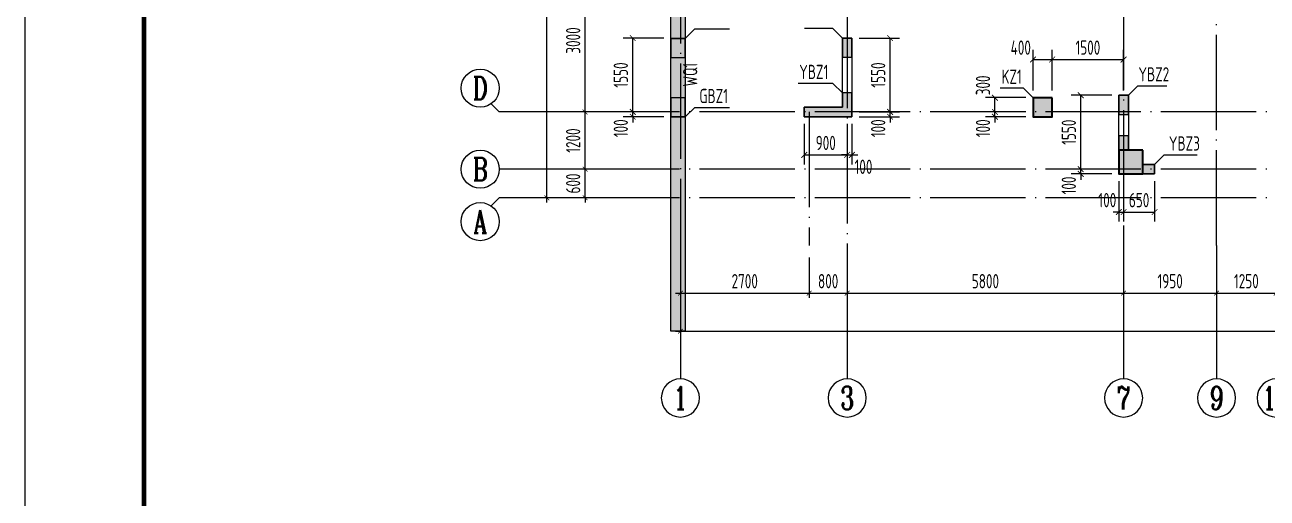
# Model space of a CAD drawing. Extents: x -668857 to 185752, y -270966 to 286822.
# Drawn here: x -332091 to -306025, y 196409 to 206339 of the extents above; entities that cross this region are included whole.
import ezdxf
from ezdxf.enums import TextEntityAlignment as Align

# ---------------------------------------------------------------- set-up
doc = ezdxf.new("R2010")
doc.units = 0
doc.header["$LTSCALE"] = 1000
doc.linetypes.add('DOTE', pattern=[2.42, 2, -0.2, 0.02, -0.2])
doc.layers.get('0').update_dxf_attribs({"linetype": 'CONTINUOUS'})
doc.layers.get('DEFPOINTS').update_dxf_attribs({"linetype": 'CONTINUOUS'})
for name, color, linetype in [('-TK', 7, 'CONTINUOUS'), ('A-AXIS', 1, 'CONTINUOUS'), ('A-DOTE', 10, 'DOTE'), ('AXIS_NUM', 7, 'CONTINUOUS'), ('COLU_DE_TEXT', 7, 'CONTINUOUS'), ('LABEL', 1, 'CONTINUOUS'), ('S-Q墙实线', 6, 'CONTINUOUS'), ('S-Q墙标注', 3, 'CONTINUOUS'), ('S-X详图填充', 252, 'CONTINUOUS'), ('S-X详图实线', 4, 'CONTINUOUS'), ('S-Y一般标注', 3, 'CONTINUOUS'), ('S-Z柱实线', 6, 'CONTINUOUS'), ('底图$0$PUB_HATCH', 252, 'CONTINUOUS')]:
    doc.layers.add(name, color=color, linetype=linetype)
doc.styles.add('TSSD_Axis', font='complex.shx', dxfattribs={"width": 0.7, "bigfont": 'hztxt.shx'})
doc.styles.add('TSSD_DIMENSION', font='Tssdeng.shx', dxfattribs={"width": 0.7, "bigfont": 'tssdchn.shx'})
doc.styles.add('TSSD_REIN', font='tssdeng.shx', dxfattribs={"width": 0.7, "height": 300, "bigfont": 'tssdchn.shx'})
doc.styles.add('结构文字', font='zstxt.shx', dxfattribs={"width": 0.7, "bigfont": 'zshz.shx'})
doc.dimstyles.new('STRUCK', dxfattribs={"dimtxt": 400, "dimasz": 121, "dimexe": 200, "dimexo": 150, "dimgap": 115, "dimtad": 1, "dimdec": 0, "dimdsep": 46, "dimtxsty": '结构文字', "dimblk": 'ARCHTICK', "dimcen": 400, "dimclrd": 3, "dimclre": 3, "dimclrt": 7, "dimadec": 0, "dimazin": 0, "dimtfac": 1, "dimtdec": 0, "dimtix": 1, "dimtmove": 2, "dimatfit": 3, "dimldrblk": '_DIMX', "dimfxl": 1, "dimtolj": 1, "dimtzin": 0, "dimarcsym": 0})
doc.dimstyles.new('TSSD_100_100', dxfattribs={"dimtxt": 300, "dimasz": 100, "dimexe": 100, "dimexo": 250, "dimgap": 100, "dimtad": 1, "dimdec": 0, "dimzin": 0, "dimdsep": 46, "dimtxsty": 'TSSD_DIMENSION', "dimblk": 'ARCHTICK', "dimcen": 0, "dimdle": 100, "dimclrt": 7, "dimadec": 0, "dimazin": 0, "dimtfac": 1, "dimtdec": 0, "dimtix": 1, "dimtmove": 2, "dimatfit": 3, "dimldrblk": 'ARCHTICK', "dimfxl": 1, "dimtolj": 1, "dimtzin": 0, "dimarcsym": 0})

# ---------------------------------------------------------------- blocks, each defined once
blk = doc.blocks.new('_ArchTick')
at = {"color": 0, "linetype": 'ByBlock', "const_width": 0.15}
blk.add_lwpolyline([(-0.5, -0.5), (0.5, 0.5)], dxfattribs=at)
blk = doc.blocks.new('*D655')
at = {"layer": 'DEFPOINTS', "color": 0, "transparency": 16777216}
for p in [(-319337, 204511), (-318537, 204511), (-318537, 204411)]:
    blk.add_point(p, dxfattribs=at)
at = {"layer": 'S-Q墙标注', "color": 3, "lineweight": -2, "transparency": 16777216}
for p, q in [((-319337, 204511), (-319337, 204632)), ((-318687, 204511), (-319537, 204511)), ((-318687, 204411), (-319537, 204411)), ((-319337, 204411), (-319337, 204511)), ((-319337, 204411), (-319337, 204290))]:
    blk.add_line(p, q, dxfattribs=at)
at = {"layer": 'S-Q墙标注', "color": 3, "lineweight": -2, "transparency": 16777216, "xscale": 121, "yscale": 121, "zscale": 121}
for p, rotation in [((-319337, 204511), 270), ((-319337, 204411), 90)]:
    blk.add_blockref('_ArchTick', p, dxfattribs=dict(at, rotation=rotation))
at = {"layer": 'S-Q墙标注', "color": 7, "transparency": 16777216, "insert": (-319587, 204169), "char_height": 300, "attachment_point": 5, "rotation": 90, "style": 'TSSD_REIN'}
blk.add_mtext('\\A1;100', dxfattribs=at)
blk = doc.blocks.new('_DIMX')
blk.add_line((-150, 0), (150, 0))
at = {"const_width": 50}
blk.add_lwpolyline([(-70, -70), (70, 70)], dxfattribs=at)
blk = doc.blocks.new('*D656')
at = {"layer": 'DEFPOINTS', "color": 0, "transparency": 16777216}
for p in [(-319337, 206061), (-318537, 206061), (-318537, 204511)]:
    blk.add_point(p, dxfattribs=at)
at = {"layer": 'S-Q墙标注', "color": 3, "lineweight": -2, "transparency": 16777216}
for p, q in [((-318687, 206061), (-319537, 206061)), ((-319337, 204511), (-319337, 206061)), ((-318687, 204511), (-319537, 204511))]:
    blk.add_line(p, q, dxfattribs=at)
at = {"layer": 'S-Q墙标注', "color": 3, "lineweight": -2, "transparency": 16777216, "xscale": 121, "yscale": 121, "zscale": 121}
for p, rotation in [((-319337, 206061), 90), ((-319337, 204511), 270)]:
    blk.add_blockref('_ArchTick', p, dxfattribs=dict(at, rotation=rotation))
at = {"layer": 'S-Q墙标注', "color": 7, "transparency": 16777216, "insert": (-319587, 205286), "char_height": 300, "attachment_point": 5, "rotation": 90, "style": 'TSSD_REIN'}
blk.add_mtext('\\A1;1550', dxfattribs=at)
blk = doc.blocks.new('*D659')
at = {"layer": 'DEFPOINTS', "color": 0, "transparency": 16777216}
for p in [(-314737, 204511), (-314737, 204411), (-313937, 204511)]:
    blk.add_point(p, dxfattribs=at)
at = {"layer": 'S-Q墙标注', "color": 3, "lineweight": -2, "transparency": 16777216}
for p, q in [((-313937, 204511), (-313937, 204632)), ((-314587, 204511), (-313737, 204511)), ((-314587, 204411), (-313737, 204411)), ((-313937, 204411), (-313937, 204511)), ((-313937, 204411), (-313937, 204290))]:
    blk.add_line(p, q, dxfattribs=at)
at = {"layer": 'S-Q墙标注', "color": 3, "lineweight": -2, "transparency": 16777216, "xscale": 121, "yscale": 121, "zscale": 121}
for p, rotation in [((-313937, 204511), 270), ((-313937, 204411), 90)]:
    blk.add_blockref('_ArchTick', p, dxfattribs=dict(at, rotation=rotation))
at = {"layer": 'S-Q墙标注', "color": 7, "transparency": 16777216, "insert": (-314187, 204169), "char_height": 300, "attachment_point": 5, "rotation": 90, "style": 'TSSD_REIN'}
blk.add_mtext('\\A1;100', dxfattribs=at)
blk = doc.blocks.new('*D660')
at = {"layer": 'DEFPOINTS', "color": 0, "transparency": 16777216}
for p in [(-314737, 206061), (-313937, 206061), (-314737, 204511)]:
    blk.add_point(p, dxfattribs=at)
at = {"layer": 'S-Q墙标注', "color": 3, "lineweight": -2, "transparency": 16777216}
for p, q in [((-314587, 206061), (-313737, 206061)), ((-313937, 204511), (-313937, 206061)), ((-314587, 204511), (-313737, 204511))]:
    blk.add_line(p, q, dxfattribs=at)
at = {"layer": 'S-Q墙标注', "color": 3, "lineweight": -2, "transparency": 16777216, "xscale": 121, "yscale": 121, "zscale": 121}
for p, rotation in [((-313937, 206061), 90), ((-313937, 204511), 270)]:
    blk.add_blockref('_ArchTick', p, dxfattribs=dict(at, rotation=rotation))
at = {"layer": 'S-Q墙标注', "color": 7, "transparency": 16777216, "insert": (-314187, 205286), "char_height": 300, "attachment_point": 5, "rotation": 90, "style": 'TSSD_REIN'}
blk.add_mtext('\\A1;1550', dxfattribs=at)
blk = doc.blocks.new('*D661')
at = {"layer": 'DEFPOINTS', "color": 0, "transparency": 16777216}
for p in [(-315737, 204411), (-314837, 204411), (-314837, 203611)]:
    blk.add_point(p, dxfattribs=at)
at = {"layer": 'S-Q墙标注', "color": 3, "lineweight": -2, "transparency": 16777216}
for p, q in [((-315737, 204261), (-315737, 203411)), ((-314837, 204261), (-314837, 203411)), ((-315737, 203611), (-314837, 203611))]:
    blk.add_line(p, q, dxfattribs=at)
at = {"layer": 'S-Q墙标注', "color": 3, "lineweight": -2, "transparency": 16777216, "xscale": 121, "yscale": 121, "zscale": 121, "rotation": 180}
blk.add_blockref('_ArchTick', (-315737, 203611), dxfattribs=at)
at = {"layer": 'S-Q墙标注', "color": 3, "lineweight": -2, "transparency": 16777216, "xscale": 121, "yscale": 121, "zscale": 121}
blk.add_blockref('_ArchTick', (-314837, 203611), dxfattribs=at)
at = {"layer": 'S-Q墙标注', "color": 7, "transparency": 16777216, "insert": (-315287, 203861), "char_height": 300, "attachment_point": 5, "style": 'TSSD_REIN'}
blk.add_mtext('\\A1;900', dxfattribs=at)
blk = doc.blocks.new('*D662')
at = {"layer": 'DEFPOINTS', "color": 0, "transparency": 16777216}
for p in [(-314837, 204411), (-314737, 204411), (-314737, 203611)]:
    blk.add_point(p, dxfattribs=at)
at = {"layer": 'S-Q墙标注', "color": 3, "lineweight": -2, "transparency": 16777216}
for p, q in [((-314837, 204261), (-314837, 203411)), ((-314737, 204261), (-314737, 203411)), ((-314837, 203611), (-314958, 203611)), ((-314837, 203611), (-314737, 203611)), ((-314737, 203611), (-314616, 203611))]:
    blk.add_line(p, q, dxfattribs=at)
at = {"layer": 'S-Q墙标注', "color": 3, "lineweight": -2, "transparency": 16777216, "xscale": 121, "yscale": 121, "zscale": 121}
blk.add_blockref('_ArchTick', (-314837, 203611), dxfattribs=at)
at = {"layer": 'S-Q墙标注', "color": 3, "lineweight": -2, "transparency": 16777216, "xscale": 121, "yscale": 121, "zscale": 121, "rotation": 180}
blk.add_blockref('_ArchTick', (-314737, 203611), dxfattribs=at)
at = {"layer": 'S-Q墙标注', "color": 7, "transparency": 16777216, "insert": (-314495, 203361), "char_height": 300, "attachment_point": 5, "style": 'TSSD_REIN'}
blk.add_mtext('\\A1;100', dxfattribs=at)
blk = doc.blocks.new('*D663')
at = {"layer": 'DEFPOINTS', "color": 0, "transparency": 16777216}
for p in [(-309937, 203311), (-309137, 203311), (-309137, 203211)]:
    blk.add_point(p, dxfattribs=at)
at = {"layer": 'S-Q墙标注', "color": 3, "lineweight": -2, "transparency": 16777216}
for p, q in [((-309287, 203311), (-310137, 203311)), ((-309937, 203311), (-309937, 203432)), ((-309937, 203211), (-309937, 203311)), ((-309287, 203211), (-310137, 203211)), ((-309937, 203211), (-309937, 203090))]:
    blk.add_line(p, q, dxfattribs=at)
at = {"layer": 'S-Q墙标注', "color": 3, "lineweight": -2, "transparency": 16777216, "xscale": 121, "yscale": 121, "zscale": 121}
for p, rotation in [((-309937, 203311), 270), ((-309937, 203211), 90)]:
    blk.add_blockref('_ArchTick', p, dxfattribs=dict(at, rotation=rotation))
at = {"layer": 'S-Q墙标注', "color": 7, "transparency": 16777216, "insert": (-310187, 202969), "char_height": 300, "attachment_point": 5, "rotation": 90, "style": 'TSSD_REIN'}
blk.add_mtext('\\A1;100', dxfattribs=at)
blk = doc.blocks.new('*D664')
at = {"layer": 'DEFPOINTS', "color": 0, "transparency": 16777216}
for p in [(-309937, 204861), (-309137, 204861), (-309137, 203311)]:
    blk.add_point(p, dxfattribs=at)
at = {"layer": 'S-Q墙标注', "color": 3, "lineweight": -2, "transparency": 16777216}
for p, q in [((-309287, 204861), (-310137, 204861)), ((-309937, 203311), (-309937, 204861)), ((-309287, 203311), (-310137, 203311))]:
    blk.add_line(p, q, dxfattribs=at)
at = {"layer": 'S-Q墙标注', "color": 3, "lineweight": -2, "transparency": 16777216, "xscale": 121, "yscale": 121, "zscale": 121}
for p, rotation in [((-309937, 204861), 90), ((-309937, 203311), 270)]:
    blk.add_blockref('_ArchTick', p, dxfattribs=dict(at, rotation=rotation))
at = {"layer": 'S-Q墙标注', "color": 7, "transparency": 16777216, "insert": (-310187, 204086), "char_height": 300, "attachment_point": 5, "rotation": 90, "style": 'TSSD_REIN'}
blk.add_mtext('\\A1;1550', dxfattribs=at)
blk = doc.blocks.new('*D665')
at = {"layer": 'DEFPOINTS', "color": 0, "transparency": 16777216}
for p in [(-309137, 203211), (-309037, 203211), (-309037, 202411)]:
    blk.add_point(p, dxfattribs=at)
at = {"layer": 'S-Q墙标注', "color": 3, "lineweight": -2, "transparency": 16777216}
for p, q in [((-309137, 203061), (-309137, 202211)), ((-309037, 203061), (-309037, 202211)), ((-309137, 202411), (-309258, 202411)), ((-309137, 202411), (-309037, 202411)), ((-309037, 202411), (-308916, 202411))]:
    blk.add_line(p, q, dxfattribs=at)
at = {"layer": 'S-Q墙标注', "color": 3, "lineweight": -2, "transparency": 16777216, "xscale": 121, "yscale": 121, "zscale": 121}
blk.add_blockref('_ArchTick', (-309137, 202411), dxfattribs=at)
at = {"layer": 'S-Q墙标注', "color": 3, "lineweight": -2, "transparency": 16777216, "xscale": 121, "yscale": 121, "zscale": 121, "rotation": 180}
blk.add_blockref('_ArchTick', (-309037, 202411), dxfattribs=at)
at = {"layer": 'S-Q墙标注', "color": 7, "transparency": 16777216, "insert": (-309379, 202661), "char_height": 300, "attachment_point": 5, "style": 'TSSD_REIN'}
blk.add_mtext('\\A1;100', dxfattribs=at)
blk = doc.blocks.new('*D666')
at = {"layer": 'DEFPOINTS', "color": 0, "transparency": 16777216}
for p in [(-309037, 203211), (-308387, 203211), (-308387, 202411)]:
    blk.add_point(p, dxfattribs=at)
at = {"layer": 'S-Q墙标注', "color": 3, "lineweight": -2, "transparency": 16777216}
for p, q in [((-309037, 203061), (-309037, 202211)), ((-308387, 203061), (-308387, 202211)), ((-309037, 202411), (-308387, 202411))]:
    blk.add_line(p, q, dxfattribs=at)
at = {"layer": 'S-Q墙标注', "color": 3, "lineweight": -2, "transparency": 16777216, "xscale": 121, "yscale": 121, "zscale": 121, "rotation": 180}
blk.add_blockref('_ArchTick', (-309037, 202411), dxfattribs=at)
at = {"layer": 'S-Q墙标注', "color": 3, "lineweight": -2, "transparency": 16777216, "xscale": 121, "yscale": 121, "zscale": 121}
blk.add_blockref('_ArchTick', (-308387, 202411), dxfattribs=at)
at = {"layer": 'S-Q墙标注', "color": 7, "transparency": 16777216, "insert": (-308712, 202661), "char_height": 300, "attachment_point": 5, "style": 'TSSD_REIN'}
blk.add_mtext('\\A1;650', dxfattribs=at)
blk = doc.blocks.new('20210825.01504759')
at = {"layer": 'S-Z柱实线', "color": 2, "lineweight": 35}
for points in [[(2700, 3900), (2300, 3900), (2300, 3500), (2700, 3500)], [(4600, 2800), (4100, 2800), (4100, 2300), (4600, 2300)]]:
    blk.add_lwpolyline(points, close=True, dxfattribs=at)
blk = doc.blocks.new('ts_axno')
at = {"color": 0, "linetype": 'ByBlock', "lineweight": -2}
blk.add_circle((0, 0), 0.5, dxfattribs=at)
at = {"color": 0, "linetype": 'ByBlock', "lineweight": -2, "style": 'TSSD_Axis', "width": 0.7}
blk.add_attdef('A', text='', height=0.6, dxfattribs=at).set_placement((0, 0), align=Align.MIDDLE_CENTER)
blk = doc.blocks.new('*D937')
at = {"layer": 'DEFPOINTS', "color": 0, "transparency": 16777216}
for p in [(2600, 7000), (3600, 7000), (3600, 6400)]:
    blk.add_point(p, dxfattribs=at)
at = {"layer": 'S-Y一般标注', "color": 0, "lineweight": -2, "transparency": 16777216}
for p, q in [((2600, 7000), (2600, 7100)), ((3350, 7000), (2500, 7000)), ((2600, 6400), (2600, 7000)), ((3350, 6400), (2500, 6400)), ((2600, 6400), (2600, 6300))]:
    blk.add_line(p, q, dxfattribs=at)
at = {"layer": 'S-Y一般标注', "color": 0, "lineweight": -2, "transparency": 16777216, "xscale": 100, "yscale": 100, "zscale": 100}
for p, rotation in [((2600, 7000), 270), ((2600, 6400), 90)]:
    blk.add_blockref('_ArchTick', p, dxfattribs=dict(at, rotation=rotation))
at = {"layer": 'S-Y一般标注', "color": 7, "transparency": 16777216, "insert": (2350, 6700), "char_height": 300, "attachment_point": 5, "rotation": 90, "style": 'TSSD_DIMENSION'}
blk.add_mtext('\\A1;600', dxfattribs=at)
blk = doc.blocks.new('*D943')
at = {"layer": 'DEFPOINTS', "color": 0, "transparency": 16777216}
for p in [(1800, 21900), (3600, 21900), (3600, 6400)]:
    blk.add_point(p, dxfattribs=at)
at = {"layer": 'S-Y一般标注', "color": 0, "lineweight": -2, "transparency": 16777216}
for p, q in [((3350, 21900), (1700, 21900)), ((1800, 6300), (1800, 22000)), ((3350, 6400), (1700, 6400))]:
    blk.add_line(p, q, dxfattribs=at)
at = {"layer": 'S-Y一般标注', "color": 0, "lineweight": -2, "transparency": 16777216, "xscale": 100, "yscale": 100, "zscale": 100}
for p, rotation in [((1800, 21900), 90), ((1800, 6400), 270)]:
    blk.add_blockref('_ArchTick', p, dxfattribs=dict(at, rotation=rotation))
at = {"layer": 'S-Y一般标注', "color": 7, "transparency": 16777216, "insert": (1550, 14150), "char_height": 300, "attachment_point": 5, "rotation": 90, "style": 'TSSD_DIMENSION'}
blk.add_mtext('\\A1;15500', dxfattribs=at)
blk = doc.blocks.new('*D947')
at = {"layer": 'DEFPOINTS', "color": 0, "transparency": 16777216}
for p in [(2600, 8200), (3600, 8200), (3600, 7000)]:
    blk.add_point(p, dxfattribs=at)
at = {"layer": 'S-Y一般标注', "color": 0, "lineweight": -2, "transparency": 16777216}
for p, q in [((3350, 8200), (2500, 8200)), ((2600, 6900), (2600, 8300)), ((3350, 7000), (2500, 7000))]:
    blk.add_line(p, q, dxfattribs=at)
at = {"layer": 'S-Y一般标注', "color": 0, "lineweight": -2, "transparency": 16777216, "xscale": 100, "yscale": 100, "zscale": 100}
for p, rotation in [((2600, 8200), 90), ((2600, 7000), 270)]:
    blk.add_blockref('_ArchTick', p, dxfattribs=dict(at, rotation=rotation))
at = {"layer": 'S-Y一般标注', "color": 7, "transparency": 16777216, "insert": (2350, 7600), "char_height": 300, "attachment_point": 5, "rotation": 90, "style": 'TSSD_DIMENSION'}
blk.add_mtext('\\A1;1200', dxfattribs=at)
blk = doc.blocks.new('*D948')
at = {"layer": 'DEFPOINTS', "color": 0, "transparency": 16777216}
for p in [(2600, 11200), (3600, 11200), (3600, 8200)]:
    blk.add_point(p, dxfattribs=at)
at = {"layer": 'S-Y一般标注', "color": 0, "lineweight": -2, "transparency": 16777216}
for p, q in [((2600, 8100), (2600, 11300)), ((3350, 11200), (2500, 11200)), ((3350, 8200), (2500, 8200))]:
    blk.add_line(p, q, dxfattribs=at)
at = {"layer": 'S-Y一般标注', "color": 0, "lineweight": -2, "transparency": 16777216, "xscale": 100, "yscale": 100, "zscale": 100}
for p, rotation in [((2600, 11200), 90), ((2600, 8200), 270)]:
    blk.add_blockref('_ArchTick', p, dxfattribs=dict(at, rotation=rotation))
at = {"layer": 'S-Y一般标注', "color": 7, "transparency": 16777216, "insert": (2350, 9700), "char_height": 300, "attachment_point": 5, "rotation": 90, "style": 'TSSD_DIMENSION'}
blk.add_mtext('\\A1;3000', dxfattribs=at)
blk = doc.blocks.new('*D953')
at = {"layer": 'DEFPOINTS', "color": 0, "transparency": 16777216}
for p in [(7300, 5400), (8100, 5400), (8100, 4400)]:
    blk.add_point(p, dxfattribs=at)
at = {"layer": 'S-Y一般标注', "color": 0, "lineweight": -2, "transparency": 16777216}
for p, q in [((7300, 5150), (7300, 4300)), ((8100, 5150), (8100, 4300)), ((7200, 4400), (8200, 4400))]:
    blk.add_line(p, q, dxfattribs=at)
at = {"layer": 'S-Y一般标注', "color": 0, "lineweight": -2, "transparency": 16777216, "xscale": 100, "yscale": 100, "zscale": 100, "rotation": 180}
blk.add_blockref('_ArchTick', (7300, 4400), dxfattribs=at)
at = {"layer": 'S-Y一般标注', "color": 0, "lineweight": -2, "transparency": 16777216, "xscale": 100, "yscale": 100, "zscale": 100}
blk.add_blockref('_ArchTick', (8100, 4400), dxfattribs=at)
at = {"layer": 'S-Y一般标注', "color": 7, "transparency": 16777216, "insert": (7700, 4650), "char_height": 300, "attachment_point": 5, "style": 'TSSD_DIMENSION'}
blk.add_mtext('\\A1;800', dxfattribs=at)
blk = doc.blocks.new('*D954')
at = {"layer": 'DEFPOINTS', "color": 0, "transparency": 16777216}
for p in [(8100, 5400), (13900, 5400), (13900, 4400)]:
    blk.add_point(p, dxfattribs=at)
at = {"layer": 'S-Y一般标注', "color": 0, "lineweight": -2, "transparency": 16777216}
for p, q in [((8100, 5150), (8100, 4300)), ((13900, 5150), (13900, 4300)), ((8000, 4400), (14000, 4400))]:
    blk.add_line(p, q, dxfattribs=at)
at = {"layer": 'S-Y一般标注', "color": 0, "lineweight": -2, "transparency": 16777216, "xscale": 100, "yscale": 100, "zscale": 100, "rotation": 180}
blk.add_blockref('_ArchTick', (8100, 4400), dxfattribs=at)
at = {"layer": 'S-Y一般标注', "color": 0, "lineweight": -2, "transparency": 16777216, "xscale": 100, "yscale": 100, "zscale": 100}
blk.add_blockref('_ArchTick', (13900, 4400), dxfattribs=at)
at = {"layer": 'S-Y一般标注', "color": 7, "transparency": 16777216, "insert": (11000, 4650), "char_height": 300, "attachment_point": 5, "style": 'TSSD_DIMENSION'}
blk.add_mtext('\\A1;5800', dxfattribs=at)
blk = doc.blocks.new('*D965')
at = {"layer": 'DEFPOINTS', "color": 0, "transparency": 16777216}
for p in [(4600, 5400), (54600, 5400), (54600, 3600)]:
    blk.add_point(p, dxfattribs=at)
at = {"layer": 'S-Y一般标注', "color": 0, "lineweight": -2, "transparency": 16777216}
for p, q in [((4600, 5150), (4600, 3500)), ((54600, 5150), (54600, 3500)), ((4500, 3600), (54700, 3600))]:
    blk.add_line(p, q, dxfattribs=at)
at = {"layer": 'S-Y一般标注', "color": 0, "lineweight": -2, "transparency": 16777216, "xscale": 100, "yscale": 100, "zscale": 100, "rotation": 180}
blk.add_blockref('_ArchTick', (4600, 3600), dxfattribs=at)
at = {"layer": 'S-Y一般标注', "color": 0, "lineweight": -2, "transparency": 16777216, "xscale": 100, "yscale": 100, "zscale": 100}
blk.add_blockref('_ArchTick', (54600, 3600), dxfattribs=at)
at = {"layer": 'S-Y一般标注', "color": 7, "transparency": 16777216, "insert": (29600, 3850), "char_height": 300, "attachment_point": 5, "style": 'TSSD_DIMENSION'}
blk.add_mtext('\\A1;50000', dxfattribs=at)
blk = doc.blocks.new('*D966')
at = {"layer": 'DEFPOINTS', "color": 0, "transparency": 16777216}
for p in [(13900, 5400), (15850, 5400), (15850, 4400)]:
    blk.add_point(p, dxfattribs=at)
at = {"layer": 'S-Y一般标注', "color": 0, "lineweight": -2, "transparency": 16777216}
for p, q in [((13900, 5150), (13900, 4300)), ((15850, 5150), (15850, 4300)), ((13800, 4400), (15950, 4400))]:
    blk.add_line(p, q, dxfattribs=at)
at = {"layer": 'S-Y一般标注', "color": 0, "lineweight": -2, "transparency": 16777216, "xscale": 100, "yscale": 100, "zscale": 100, "rotation": 180}
blk.add_blockref('_ArchTick', (13900, 4400), dxfattribs=at)
at = {"layer": 'S-Y一般标注', "color": 0, "lineweight": -2, "transparency": 16777216, "xscale": 100, "yscale": 100, "zscale": 100}
blk.add_blockref('_ArchTick', (15850, 4400), dxfattribs=at)
at = {"layer": 'S-Y一般标注', "color": 7, "transparency": 16777216, "insert": (14875, 4650), "char_height": 300, "attachment_point": 5, "style": 'TSSD_DIMENSION'}
blk.add_mtext('\\A1;1950', dxfattribs=at)
blk = doc.blocks.new('*D967')
at = {"layer": 'DEFPOINTS', "color": 0, "transparency": 16777216}
for p in [(4600, 5400), (7300, 5400), (7300, 4400)]:
    blk.add_point(p, dxfattribs=at)
at = {"layer": 'S-Y一般标注', "color": 0, "lineweight": -2, "transparency": 16777216}
for p, q in [((4600, 5150), (4600, 4300)), ((7300, 5150), (7300, 4300)), ((4500, 4400), (7400, 4400))]:
    blk.add_line(p, q, dxfattribs=at)
at = {"layer": 'S-Y一般标注', "color": 0, "lineweight": -2, "transparency": 16777216, "xscale": 100, "yscale": 100, "zscale": 100, "rotation": 180}
blk.add_blockref('_ArchTick', (4600, 4400), dxfattribs=at)
at = {"layer": 'S-Y一般标注', "color": 0, "lineweight": -2, "transparency": 16777216, "xscale": 100, "yscale": 100, "zscale": 100}
blk.add_blockref('_ArchTick', (7300, 4400), dxfattribs=at)
at = {"layer": 'S-Y一般标注', "color": 7, "transparency": 16777216, "insert": (5950, 4650), "char_height": 300, "attachment_point": 5, "style": 'TSSD_DIMENSION'}
blk.add_mtext('\\A1;2700', dxfattribs=at)
blk = doc.blocks.new('*D984')
at = {"layer": 'DEFPOINTS', "color": 0, "transparency": 16777216}
for p in [(15850, 5400), (17100, 5400), (17100, 4400)]:
    blk.add_point(p, dxfattribs=at)
at = {"layer": 'S-Y一般标注', "color": 0, "lineweight": -2, "transparency": 16777216}
for p, q in [((15850, 5150), (15850, 4300)), ((17100, 5150), (17100, 4300)), ((15750, 4400), (17200, 4400))]:
    blk.add_line(p, q, dxfattribs=at)
at = {"layer": 'S-Y一般标注', "color": 0, "lineweight": -2, "transparency": 16777216, "xscale": 100, "yscale": 100, "zscale": 100, "rotation": 180}
blk.add_blockref('_ArchTick', (15850, 4400), dxfattribs=at)
at = {"layer": 'S-Y一般标注', "color": 0, "lineweight": -2, "transparency": 16777216, "xscale": 100, "yscale": 100, "zscale": 100}
blk.add_blockref('_ArchTick', (17100, 4400), dxfattribs=at)
at = {"layer": 'S-Y一般标注', "color": 7, "transparency": 16777216, "insert": (16475, 4650), "char_height": 300, "attachment_point": 5, "style": 'TSSD_DIMENSION'}
blk.add_mtext('\\A1;1250', dxfattribs=at)
blk = doc.blocks.new('*D906')
at = {"layer": 'DEFPOINTS', "color": 0, "transparency": 16777216}
for p in [(-310537, 205611), (-310937, 204811), (-310537, 204811)]:
    blk.add_point(p, dxfattribs=at)
at = {"layer": 'S-Q墙标注', "color": 3, "lineweight": -2, "transparency": 16777216}
for p, q in [((-310937, 204961), (-310937, 205811)), ((-310537, 204961), (-310537, 205811)), ((-310937, 205611), (-310537, 205611))]:
    blk.add_line(p, q, dxfattribs=at)
at = {"layer": 'S-Q墙标注', "color": 3, "lineweight": -2, "transparency": 16777216, "xscale": 121, "yscale": 121, "zscale": 121, "rotation": 180}
blk.add_blockref('_ArchTick', (-310937, 205611), dxfattribs=at)
at = {"layer": 'S-Q墙标注', "color": 3, "lineweight": -2, "transparency": 16777216, "xscale": 121, "yscale": 121, "zscale": 121}
blk.add_blockref('_ArchTick', (-310537, 205611), dxfattribs=at)
at = {"layer": 'S-Q墙标注', "color": 7, "transparency": 16777216, "insert": (-311195, 205861), "char_height": 300, "attachment_point": 5, "style": 'TSSD_REIN'}
blk.add_mtext('\\A1;400', dxfattribs=at)
blk = doc.blocks.new('*D907')
at = {"layer": 'DEFPOINTS', "color": 0, "transparency": 16777216}
for p in [(-309037, 205611), (-310537, 204811), (-309037, 204811)]:
    blk.add_point(p, dxfattribs=at)
at = {"layer": 'S-Q墙标注', "color": 3, "lineweight": -2, "transparency": 16777216}
for p, q in [((-310537, 204961), (-310537, 205811)), ((-309037, 204961), (-309037, 205811)), ((-310537, 205611), (-309037, 205611))]:
    blk.add_line(p, q, dxfattribs=at)
at = {"layer": 'S-Q墙标注', "color": 3, "lineweight": -2, "transparency": 16777216, "xscale": 121, "yscale": 121, "zscale": 121, "rotation": 180}
blk.add_blockref('_ArchTick', (-310537, 205611), dxfattribs=at)
at = {"layer": 'S-Q墙标注', "color": 3, "lineweight": -2, "transparency": 16777216, "xscale": 121, "yscale": 121, "zscale": 121}
blk.add_blockref('_ArchTick', (-309037, 205611), dxfattribs=at)
at = {"layer": 'S-Q墙标注', "color": 7, "transparency": 16777216, "insert": (-309787, 205861), "char_height": 300, "attachment_point": 5, "style": 'TSSD_REIN'}
blk.add_mtext('\\A1;1500', dxfattribs=at)
blk = doc.blocks.new('*D908')
at = {"layer": 'DEFPOINTS', "color": 0, "transparency": 16777216}
for p in [(-311737, 204511), (-310937, 204511), (-310937, 204411)]:
    blk.add_point(p, dxfattribs=at)
at = {"layer": 'S-Q墙标注', "color": 3, "lineweight": -2, "transparency": 16777216}
for p, q in [((-311737, 204511), (-311737, 204632)), ((-311087, 204511), (-311937, 204511)), ((-311087, 204411), (-311937, 204411)), ((-311737, 204411), (-311737, 204511)), ((-311737, 204411), (-311737, 204290))]:
    blk.add_line(p, q, dxfattribs=at)
at = {"layer": 'S-Q墙标注', "color": 3, "lineweight": -2, "transparency": 16777216, "xscale": 121, "yscale": 121, "zscale": 121}
for p, rotation in [((-311737, 204511), 270), ((-311737, 204411), 90)]:
    blk.add_blockref('_ArchTick', p, dxfattribs=dict(at, rotation=rotation))
at = {"layer": 'S-Q墙标注', "color": 7, "transparency": 16777216, "insert": (-311987, 204169), "char_height": 300, "attachment_point": 5, "rotation": 90, "style": 'TSSD_REIN'}
blk.add_mtext('\\A1;100', dxfattribs=at)
blk = doc.blocks.new('*D909')
at = {"layer": 'DEFPOINTS', "color": 0, "transparency": 16777216}
for p in [(-311737, 204811), (-310937, 204811), (-310937, 204511)]:
    blk.add_point(p, dxfattribs=at)
at = {"layer": 'S-Q墙标注', "color": 3, "lineweight": -2, "transparency": 16777216}
for p, q in [((-311087, 204811), (-311937, 204811)), ((-311737, 204511), (-311737, 204811)), ((-311087, 204511), (-311937, 204511))]:
    blk.add_line(p, q, dxfattribs=at)
at = {"layer": 'S-Q墙标注', "color": 3, "lineweight": -2, "transparency": 16777216, "xscale": 121, "yscale": 121, "zscale": 121}
for p, rotation in [((-311737, 204811), 90), ((-311737, 204511), 270)]:
    blk.add_blockref('_ArchTick', p, dxfattribs=dict(at, rotation=rotation))
at = {"layer": 'S-Q墙标注', "color": 7, "transparency": 16777216, "insert": (-311987, 205069), "char_height": 300, "attachment_point": 5, "rotation": 90, "style": 'TSSD_REIN'}
blk.add_mtext('\\A1;300', dxfattribs=at)
blk = doc.blocks.new('A1')
blk.add_lwpolyline([(0, 59400), (0, 0), (84100, 0), (84100, 59400)], close=True)
at = {"const_width": 100}
blk.add_lwpolyline([(2500, 58400), (2500, 1000), (83100, 1000), (83100, 58400)], close=True, dxfattribs=at)
blk = doc.blocks.new('20210825.02044469')
at = {"layer": 'A-AXIS'}
for p, q in [((800, 8200), (628.4, 8371.6)), ((3600, 8200), (800, 8200)), ((3600, 7000), (800, 7000)), ((800, 6400), (628.4, 6228.4)), ((3600, 6400), (800, 6400)), ((4600, 5400), (4600, 2600)), ((8100, 5400), (8100, 2600)), ((13900, 5400), (13900, 2600)), ((15850, 5400), (15850, 2600))]:
    blk.add_line(p, q, dxfattribs=at)
at = {"layer": 'A-DOTE'}
for p, q in [((4600, 23738.1), (4600, 5400)), ((13900.2, 15500), (13900, 5400)), ((15850, 5400), (15850, 13300)), ((8100, 12700), (8100, 5400)), ((57823.9, 8200), (3600, 8200)), ((7300, 8200), (7300, 5400)), ((57823.9, 7000), (3600, 7000)), ((57823.9, 6400), (3600, 6400))]:
    blk.add_line(p, q, dxfattribs=at)
at = {"layer": 'A-AXIS'}
ref = blk.add_blockref('ts_axno', (400, 8700), dxfattribs=dict(at, xscale=800, yscale=800, zscale=800, rotation=180))
ref.add_attrib('C', 'D', dxfattribs={"layer": 'AXIS_NUM', "height": 480, "style": 'TSSD_Axis', "width": 0.7}).set_placement((400, 8700), align=Align.MIDDLE_CENTER)
ref = blk.add_blockref('ts_axno', (400, 7000), dxfattribs=dict(at, xscale=800, yscale=800, zscale=800))
ref.add_attrib('A', 'B', dxfattribs={"layer": 'AXIS_NUM', "height": 480, "style": 'TSSD_Axis', "width": 0.7}).set_placement((400, 7000), align=Align.MIDDLE_CENTER)
ref = blk.add_blockref('ts_axno', (400, 5900), dxfattribs=dict(at, xscale=800, yscale=800, zscale=800))
ref.add_attrib('F', 'A', dxfattribs={"layer": 'AXIS_NUM', "height": 480, "style": 'TSSD_Axis', "width": 0.7}).set_placement((400, 5900), align=Align.MIDDLE_CENTER)
ref = blk.add_blockref('ts_axno', (4600, 2200), dxfattribs=dict(at, xscale=-800, yscale=800, zscale=800, rotation=180))
ref.add_attrib('1', '1', dxfattribs={"layer": 'AXIS_NUM', "height": 480, "style": 'TSSD_Axis', "width": 0.7}).set_placement((4600, 2200), align=Align.MIDDLE_CENTER)
ref = blk.add_blockref('ts_axno', (8100, 2200), dxfattribs=dict(at, xscale=-800, yscale=800, zscale=800, rotation=180))
ref.add_attrib('2', '3', dxfattribs={"layer": 'AXIS_NUM', "height": 480, "style": 'TSSD_Axis', "width": 0.7}).set_placement((8100, 2200), align=Align.MIDDLE_CENTER)
ref = blk.add_blockref('ts_axno', (13900, 2200), dxfattribs=dict(at, xscale=-800, yscale=800, zscale=800, rotation=180))
ref.add_attrib('5', '7', dxfattribs={"layer": 'AXIS_NUM', "height": 480, "style": 'TSSD_Axis', "width": 0.7}).set_placement((13900, 2200), align=Align.MIDDLE_CENTER)
ref = blk.add_blockref('ts_axno', (15850, 2200), dxfattribs=dict(at, xscale=-800, yscale=800, zscale=800, rotation=180))
ref.add_attrib('19', '9', dxfattribs={"layer": 'AXIS_NUM', "height": 480, "style": 'TSSD_Axis', "width": 0.7}).set_placement((15850, 2200), align=Align.MIDDLE_CENTER)
ref = blk.add_blockref('ts_axno', (17100, 2200), dxfattribs=dict(at, xscale=-800, yscale=800, zscale=800, rotation=180))
ref.add_attrib('8', '10', dxfattribs={"layer": 'AXIS_NUM', "height": 480, "style": 'TSSD_Axis', "width": 0.7}).set_placement((17100, 2200), align=Align.MIDDLE_CENTER)
at = {"layer": 'S-Y一般标注'}
for base, p1, p2, picture, middle in [((1800, 21900), (3600, 6400), (3600, 21900), '*D943', (1550, 14150)), ((2600, 11200), (3600, 8200), (3600, 11200), '*D948', (2350, 9700)), ((2600, 8200), (3600, 7000), (3600, 8200), '*D947', (2350, 7600)), ((2600, 7000), (3600, 6400), (3600, 7000), '*D937', (2350, 6700))]:
    dim = blk.add_linear_dim(base=base, p1=p1, p2=p2, angle=90, dimstyle='TSSD_100_100', dxfattribs=at)
    dim.commit()
    dim.dimension.update_dxf_attribs({"geometry": picture, "text_midpoint": middle})
for base, p1, p2, picture, middle in [((54600, 3600), (4600, 5400), (54600, 5400), '*D965', (29600, 3850)), ((7300, 4400), (4600, 5400), (7300, 5400), '*D967', (5950, 4650)), ((8100, 4400), (7300, 5400), (8100, 5400), '*D953', (7700, 4650)), ((13900, 4400), (8100, 5400), (13900, 5400), '*D954', (11000, 4650)), ((15850, 4400), (13900, 5400), (15850, 5400), '*D966', (14875, 4650)), ((17100, 4400), (15850, 5400), (17100, 5400), '*D984', (16475, 4650))]:
    dim = blk.add_linear_dim(base=base, p1=p1, p2=p2, dimstyle='TSSD_100_100', dxfattribs=at)
    dim.commit()
    dim.dimension.update_dxf_attribs({"geometry": picture, "text_midpoint": middle})

msp = doc.modelspace()

# ---------------------------------------------------------------- hatches: boundary and pattern name
at = {"layer": 'S-X详图填充'}
h = msp.add_hatch(color=256, dxfattribs=at)
h.dxf.hatch_style = 1
h.paths.add_polyline_path([(-318536.55, 205655.59), (-318236.55, 205655.59), (-318236.55, 206055.59), (-318536.55, 206055.59)])
h = msp.add_hatch(color=256, dxfattribs=at)
h.dxf.hatch_style = 1
h.paths.add_polyline_path([(-314936.67, 205660.58), (-314736.67, 205660.58), (-314736.67, 206060.58), (-314936.67, 206060.58)])
h = msp.add_hatch(color=256, dxfattribs=at)
h.dxf.hatch_style = 1
h.paths.add_polyline_path([(-314736.67, 204910.58), (-314936.67, 204910.58), (-314936.67, 204610.58), (-315736.67, 204610.58), (-315736.67, 204410.58), (-314736.67, 204410.58)])
h = msp.add_hatch(color=256, dxfattribs=at)
h.dxf.hatch_style = 1
h.paths.add_polyline_path([(-318236.55, 204805.59), (-318536.55, 204805.59), (-318536.55, 204405.59), (-318236.55, 204405.59)])
h = msp.add_hatch(color=256, dxfattribs=at)
h.dxf.hatch_style = 1
h.paths.add_polyline_path([(-310536.66, 204410.58), (-310936.66, 204410.58), (-310936.66, 204810.58), (-310536.66, 204810.58)])
h = msp.add_hatch(color=256, dxfattribs=at)
h.dxf.hatch_style = 1
h.paths.add_polyline_path([(-309136.67, 204460.58), (-308936.67, 204460.58), (-308936.67, 204860.58), (-309136.67, 204860.58)])
h = msp.add_hatch(color=256, dxfattribs=at)
h.dxf.hatch_style = 1
h.paths.add_polyline_path([(-308936.67, 204010.58), (-309136.67, 204010.58), (-309136.67, 203210.58), (-308386.68, 203210.58), (-308386.68, 203410.58), (-308636.67, 203410.58), (-308636.67, 203710.58), (-308936.67, 203710.58)])
at = {"layer": '底图$0$PUB_HATCH', "linetype": 'ByBlock'}
h = msp.add_hatch(dxfattribs=at)
h.set_pattern_fill('钢筋混凝土', color=8, scale=50)
h.set_pattern_definition([(45, (-1214874.19, 467081.16), (-88.388348, 88.388348), []), (50, (-1214874.2, 467081.16), (358.63009, -31.37607), [37.5, -412.5]), (355, (-1214874.2, 467081.16), (-69.37567, 376.09607), [30, -330]), (100.4514, (-1214844.3, 467078.55), (289.25469, 344.71977), [31.8701, -350.57106]), (46.1842, (-1214874.2, 467181.16), (533.62052, -82.7595), [56.25, -618.75]), (96.6356, (-1214829.7, 467174.27), (467.33135, 487.05894), [47.80514, -525.8565]), (351.1842, (-1214874.2, 467181.16), (467.33097, 487.0593), [45, -495]), (21, (-1214824.2, 467156.16), (298.45353, -201.309445), [37.5, -412.5]), (326, (-1214824.2, 467156.16), (121.65767, 362.57502), [30, -330]), (71.4514, (-1214799.32, 467139.4), (420.11131, 161.26525), [31.8701, -350.57106]), (37.5, (-1214874.19, 467081.16), (6.079928, 166.446927), [0, -326, 0, -335, 0, -331.25]), (7.5, (-1214874.19, 467081.16), (131.53477, 197.205856), [0, -191, 0, -318.5, 0, -126.25]), (327.5, (-1214985.69, 467081.16), (266.911218, -11.277436), [0, -125, 0, -390, 0, -517.5]), (317.5, (-1215035.7, 467081.16), (291.593085, 50.05249), [0, -162.5, 0, -259, 0, -367.5])])
h.paths.add_polyline_path([(-318536.55, 213705.59), (-311736.68, 213710.58), (-311736.68, 215910.58), (-307436.68, 215910.58), (-307436.68, 220048.69), (-307136.68, 220048.69), (-307136.68, 215610.58), (-311436.68, 215610.58), (-311436.68, 213410.58), (-318236.55, 213405.59), (-318236.55, 200210.62), (-318236.55, 200215.61), (-318239.13, 199913.29), (-318536.55, 199910.62)])

# ---------------------------------------------------------------- linework, layer by layer
at = {"layer": 'LABEL'}
for points in [[(-318236.55, 206055.59), (-318036.55, 206255.59), (-317309.53, 206255.59)], [(-314936.67, 206060.58), (-315136.67, 206260.58), (-315733.78, 206260.58)], [(-314936.69, 204910.58), (-315136.69, 205110.58), (-315868.46, 205110.58)], [(-310936.66, 204810.58), (-311136.66, 205010.58), (-311625.49, 205010.58)], [(-308936.67, 204860.58), (-308736.67, 205060.58), (-308127.06, 205060.58)], [(-318236.55, 204405.59), (-318036.55, 204605.59), (-317309.53, 204605.59)], [(-308386.68, 203410.58), (-308186.68, 203610.58), (-307495.85, 203610.58)]]:
    msp.add_lwpolyline(points, dxfattribs=at)
at = {"layer": 'S-Q墙实线', "linetype": 'ByBlock'}
msp.add_lwpolyline([(-318536.55, 213705.59), (-311736.68, 213710.58), (-311736.68, 215910.58), (-307436.68, 215910.58), (-307436.68, 220048.69), (-307136.68, 220048.69), (-307136.68, 215610.58), (-311436.68, 215610.58), (-311436.68, 213410.58), (-318236.55, 213405.59), (-318236.55, 200210.62), (-318236.55, 200215.61), (-318239.13, 199913.29), (-318239.13, 199913.29), (-318239.13, 199913.29), (-318536.55, 199910.62)], close=True, dxfattribs=at)
at = {"layer": 'S-Q墙实线', "color": 6}
for points in [[(-318236.55, 204405.59), (-318536.55, 204405.59), (-318536.55, 206055.59), (-318236.55, 206055.59)], [(-314936.68, 204610.58), (-314936.68, 206060.58), (-314736.68, 206060.58), (-314736.68, 204410.58), (-315736.68, 204410.58), (-315736.68, 204610.58)], [(-309136.68, 203210.58), (-309136.68, 204860.58), (-308936.68, 204860.58), (-308936.68, 203710.58), (-308636.68, 203710.58), (-308636.68, 203410.58), (-308386.68, 203410.58), (-308386.68, 203210.58)]]:
    msp.add_lwpolyline(points, close=True, dxfattribs=at)
at = {"layer": 'S-X详图实线'}
for points in [[(-318536.55, 205655.59), (-318236.55, 205655.59), (-318236.55, 206055.59), (-318536.55, 206055.59), (-318536.55, 205655.59)], [(-314936.67, 205660.58), (-314736.67, 205660.58), (-314736.67, 206060.58), (-314936.67, 206060.58), (-314936.67, 205660.58)], [(-314736.67, 204910.58), (-314936.67, 204910.58), (-314936.67, 204610.58), (-315736.67, 204610.58), (-315736.67, 204410.58), (-314736.67, 204410.58), (-314736.67, 204910.58)], [(-318236.55, 204805.59), (-318536.55, 204805.59), (-318536.55, 204405.59), (-318236.55, 204405.59), (-318236.55, 204805.59)], [(-310536.66, 204410.58), (-310936.66, 204410.58), (-310936.66, 204810.58), (-310536.66, 204810.58), (-310536.66, 204410.58)], [(-309136.67, 204460.58), (-308936.67, 204460.58), (-308936.67, 204860.58), (-309136.67, 204860.58), (-309136.67, 204460.58)], [(-308936.67, 204010.58), (-309136.67, 204010.58), (-309136.67, 203210.58), (-308386.68, 203210.58), (-308386.68, 203410.58), (-308636.67, 203410.58), (-308636.67, 203710.58), (-308936.67, 203710.58), (-308936.67, 204010.58)]]:
    msp.add_lwpolyline(points, close=True, dxfattribs=at)
at = {"layer": 'S-Z柱实线', "color": 2, "lineweight": 35}
msp.add_lwpolyline([(-310536.66, 204810.58), (-310936.66, 204810.58), (-310936.66, 204410.58), (-310536.66, 204410.58)], close=True, dxfattribs=at)
msp.add_lwpolyline([(-310536.66, 204810.58), (-310936.66, 204810.58), (-310936.66, 204410.58), (-310536.66, 204410.58)], close=True, dxfattribs=at)

# ---------------------------------------------------------------- block references
at = {"layer": '-TK'}
msp.add_blockref('A1', (-332090.94, 166782.28), dxfattribs=at)
at = {"layer": 'A-DOTE'}
msp.add_blockref('20210825.02044469', (-322936.68, 196310.57), dxfattribs=at)
at = {"layer": 'S-Z柱实线'}
msp.add_blockref('20210825.01504759', (-313236.68, 200910.62), dxfattribs=at)

# ---------------------------------------------------------------- texts
at = {"layer": 'COLU_DE_TEXT', "style": 'TSSD_REIN', "width": 0.7}
for s, p in [('YBZ1', (-315842.46, 205110.58)), ('KZ1', (-311597.85, 205010.58)), ('YBZ2', (-308726.27, 205060.58)), ('GBZ1', (-317936.55, 204605.59)), ('YBZ3', (-308086.68, 203610.58))]:
    msp.add_text(s, height=300, dxfattribs=at).set_placement(p, align=Align.BOTTOM_LEFT)
at = {"layer": 'S-Q墙标注', "style": 'TSSD_REIN', "width": 0.7}
msp.add_text('WQ1', height=300, rotation=89.999998, dxfattribs=at).set_placement((-317890.75, 205293.01), align=Align.BOTTOM_CENTER)

# ---------------------------------------------------------------- dimensions: what is measured, and where the dimension line sits
at = {"layer": 'S-Q墙标注'}
for base, p1, p2, picture, middle in [((-319336.55, 206060.55), (-318536.55, 204510.58), (-318536.55, 206060.55), '*D656', (-319586.55, 205285.56)), ((-313936.67, 206060.58), (-314736.67, 204510.58), (-314736.67, 206060.58), '*D660', (-314186.67, 205285.58)), ((-309936.67, 204860.58), (-309136.67, 203310.58), (-309136.67, 204860.58), '*D664', (-310186.67, 204085.58))]:
    dim = msp.add_linear_dim(base=base, p1=p1, p2=p2, angle=90, dimstyle='STRUCK', override={"dimtxt": 300, "dimgap": 100, "dimtxsty": 'TSSD_REIN'}, dxfattribs=at)
    dim.commit()
    dim.dimension.update_dxf_attribs({"geometry": picture, "text_midpoint": middle})
for base, p1, p2, picture, middle in [((-310536.75, 205610.58), (-310936.66, 204810.57), (-310536.75, 204810.58), '*D906', (-311194.74, 205860.58)), ((-314736.67, 203610.58), (-314836.68, 204410.58), (-314736.67, 204410.58), '*D662', (-314494.74, 203360.58)), ((-309036.64, 202410.58), (-309136.67, 203210.58), (-309036.64, 203210.58), '*D665', (-309378.59, 202660.58))]:
    dim = msp.add_linear_dim(base=base, p1=p1, p2=p2, dimstyle='STRUCK', override={"dimtxt": 300, "dimgap": 100, "dimtxsty": 'TSSD_REIN'}, dxfattribs=at)
    dim.commit()
    dim.dimension.update_dxf_attribs({"geometry": picture, "text_midpoint": middle, "dimtype": 160})
for base, p1, p2, picture, middle in [((-309036.57, 205610.58), (-310536.75, 204810.58), (-309036.57, 204810.58), '*D907', (-309786.66, 205860.58)), ((-314836.68, 203610.58), (-315736.67, 204410.58), (-314836.68, 204410.58), '*D661', (-315286.67, 203860.58)), ((-308386.68, 202410.58), (-309036.64, 203210.58), (-308386.68, 203210.58), '*D666', (-308711.66, 202660.58))]:
    dim = msp.add_linear_dim(base=base, p1=p1, p2=p2, dimstyle='STRUCK', override={"dimtxt": 300, "dimgap": 100, "dimtxsty": 'TSSD_REIN'}, dxfattribs=at)
    dim.commit()
    dim.dimension.update_dxf_attribs({"geometry": picture, "text_midpoint": middle})
for base, p1, p2, picture, middle in [((-311736.65, 204810.58), (-310936.65, 204510.58), (-310936.65, 204810.58), '*D909', (-311986.65, 205068.66)), ((-319336.55, 204510.58), (-318536.55, 204410.58), (-318536.55, 204510.58), '*D655', (-319586.55, 204168.66)), ((-313936.67, 204510.58), (-314736.67, 204410.58), (-314736.67, 204510.58), '*D659', (-314186.67, 204168.66)), ((-311736.65, 204510.58), (-310936.65, 204410.58), (-310936.65, 204510.58), '*D908', (-311986.65, 204168.65)), ((-309936.67, 203310.58), (-309136.67, 203210.58), (-309136.67, 203310.58), '*D663', (-310186.67, 202968.65))]:
    dim = msp.add_linear_dim(base=base, p1=p1, p2=p2, angle=90, dimstyle='STRUCK', override={"dimtxt": 300, "dimgap": 100, "dimtxsty": 'TSSD_REIN'}, dxfattribs=at)
    dim.commit()
    dim.dimension.update_dxf_attribs({"geometry": picture, "text_midpoint": middle, "dimtype": 160})

doc.saveas('drawing.dxf')
